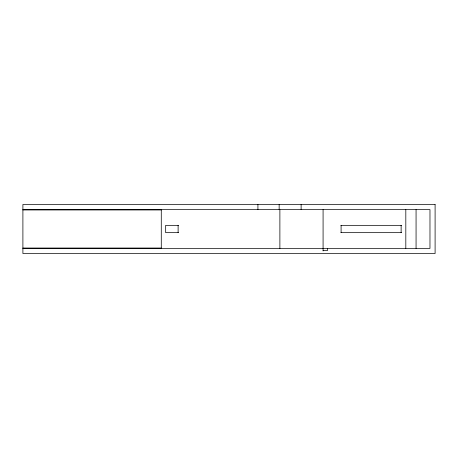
<?xml version="1.0" encoding="UTF-8"?>
<svg xmlns="http://www.w3.org/2000/svg" width="458" height="458" viewBox="0 0 458 458"><rect width="100%" height="100%" fill="white"/><g stroke="black" fill="none" stroke-linecap="round" stroke-linejoin="round"><path stroke-width="0.69" d="M22.9 209.598L429.976 209.598L429.976 248.402L22.9 248.402M22.9 209.964L161.279 209.964M178.517 225.342L165.67 225.342L165.67 232.658L178.517 232.658M340.912 225.342L401.534 225.342M340.912 232.658L401.534 232.658M22.9 248.036L161.279 248.036M323.079 250.6L327.476 250.6L327.476 248.402M416.064 209.598L416.064 248.402M405.817 209.598L405.817 248.402M401.128 225.342L401.128 232.658M341.09 225.342L341.09 232.658M323.079 209.598L323.079 250.967M301.118 204.474L301.118 209.598M279.884 209.598L279.884 248.528M279.151 204.474L279.151 209.598M257.923 204.474L257.923 209.598M178.116 225.342L178.116 232.658M161.279 209.598L161.279 248.402M435.1 204.474L22.9 204.474L22.9 253.526L435.1 253.526L435.1 204.474"/></g></svg>
